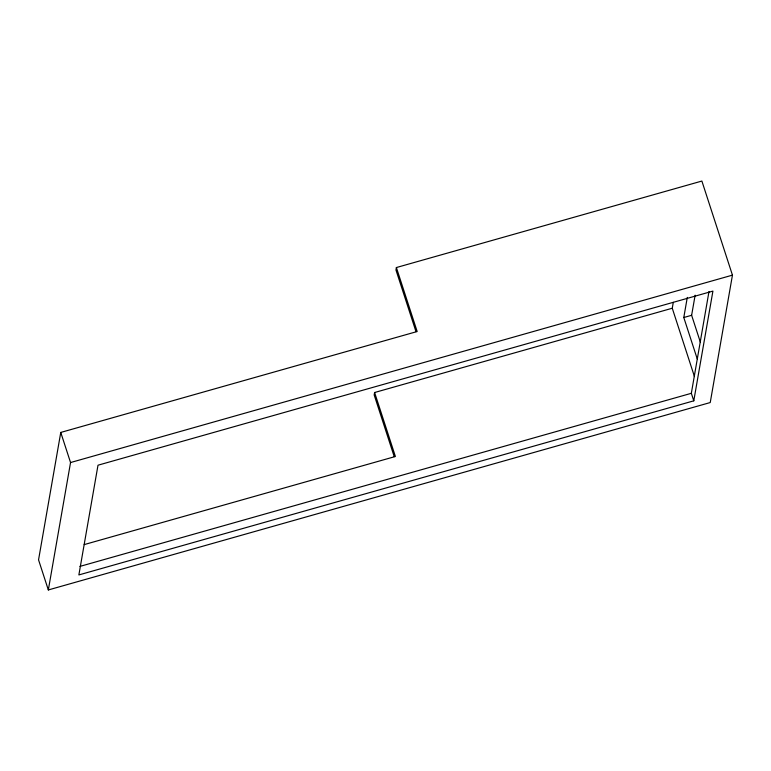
<?xml version="1.0" encoding="UTF-8"?>
<svg xmlns="http://www.w3.org/2000/svg" width="771" height="771" viewBox="0 0 771 771"><rect width="100%" height="100%" fill="white"/><g stroke="black" fill="none" stroke-linecap="round" stroke-linejoin="round"><path stroke-width="1.16" d="M396.381 267.547L417.169 331.52L60.764 432.435L38.55 559.842L48.332 589.95L710.236 402.549L732.45 275.141L701.88 181.05L396.381 267.547L395.957 269.985L416.003 331.675M48.332 589.95L70.547 462.542L60.764 432.435M673.285 302.348L672.264 308.236L374.6 392.516L374.176 394.954L394.222 456.644M697.244 358.91L683.79 317.517L687.298 297.413M700.357 342.151L691.626 315.291L695.134 295.197M693.784 400.833L712.915 291.101L98.004 465.202L78.873 574.925L693.784 400.833L691.336 393.306L708.992 291.515M70.547 462.542L732.45 275.141M683.79 317.517L691.626 315.291M84.184 544.605L395.388 456.49L374.6 392.516M79.905 566.415L691.336 393.306M672.264 308.236L694.459 376.576"/></g></svg>
